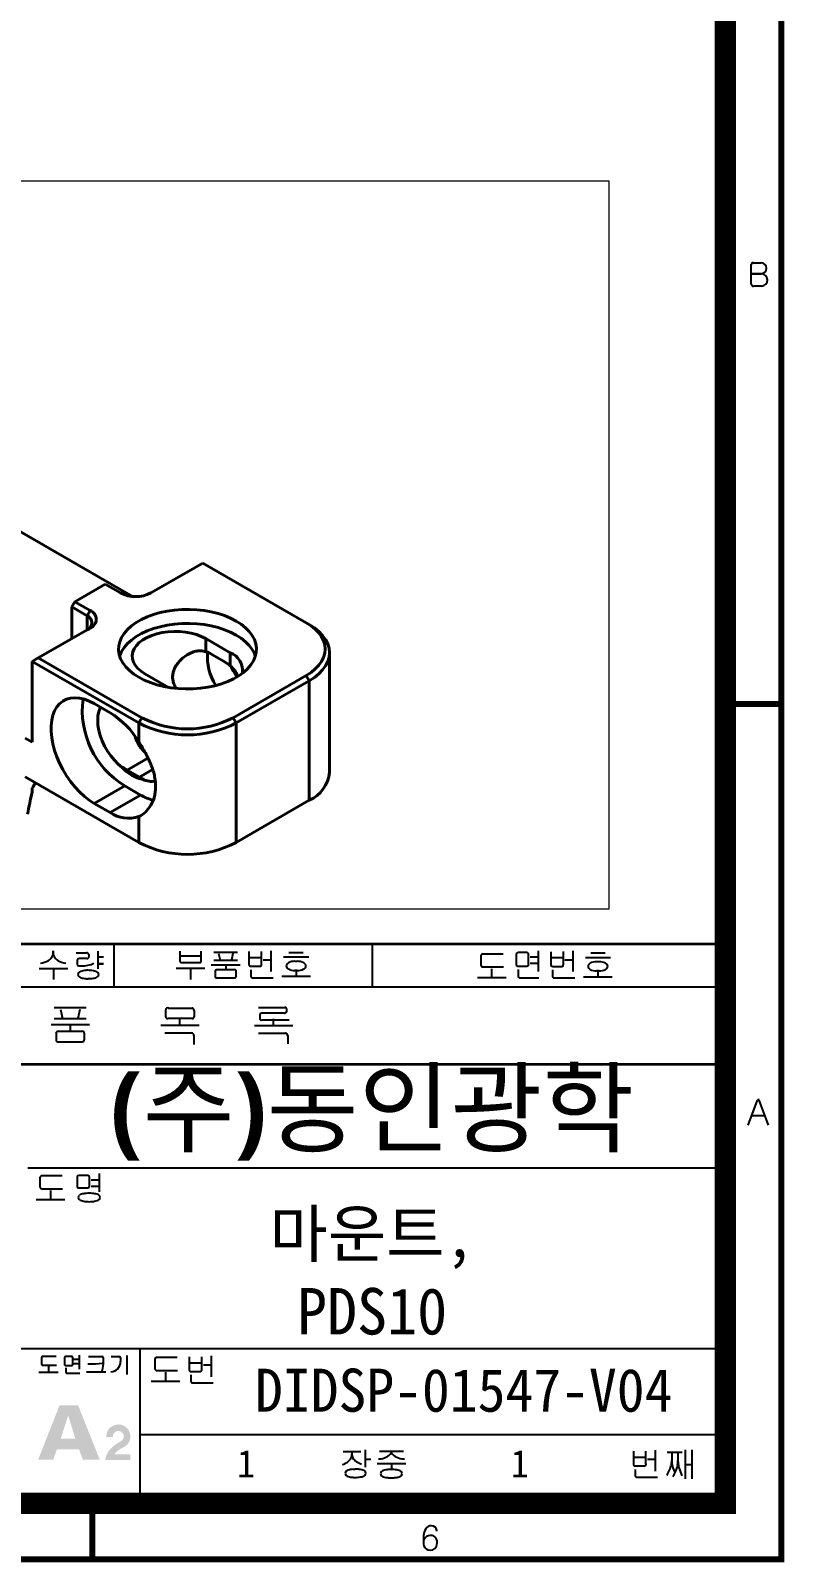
# Model space of a CAD drawing. Header units: millimetres. Extents: x 20 to 594, y 20 to 419.
# Drawn here: x 506.8 to 594.4, y 19.6 to 197.6 of the extents above; entities that cross this region are included whole.
import ezdxf

# ---------------------------------------------------------------- set-up
doc = ezdxf.new("R2010")
doc.units = ezdxf.units.MM
doc.layers.get('0').update_dxf_attribs({"color": 6})
doc.layers.add('DIM', color=2, linetype='Continuous', lineweight=9)
doc.layers.add('OUTLINE', color=3, linetype='Continuous', lineweight=40)
doc.styles.get("Standard").update_dxf_attribs({"font": '', "height": 3.2})
doc.styles.add('굴림', font='', dxfattribs={"height": 3.2})
doc.styles.get('Standard').set_extended_font_data('GulimChe')
doc.styles.get('굴림').set_extended_font_data('GulimChe')

# ---------------------------------------------------------------- blocks, each defined once
blk = doc.blocks.new('A-2_규격도면_동인광학')
h = blk.add_hatch(color=256)
h.paths.add_polyline_path([(492.45, 12.79), (492.9, 11.57), (494.86, 11.57), (492.34, 17.9), (490.19, 17.9), (487.7, 11.57), (489.45, 11.57), (489.88, 12.79)])
h.paths.add_polyline_path([(490.33, 14.03), (491.18, 16.68), (491.2, 16.68), (492.02, 14.03)], flags=16)
h.paths.add_polyline_path([(497.23, 13.68, 0.087731), (496.02, 12.74, 0.162958), (495.5, 11.55), (498.42, 11.55), (498.42, 12.22), (496.58, 12.18, -0.364256), (496.59, 12.27, -0.086257), (497.48, 12.96, 2.012854), (495.62, 14.18), (496.38, 14.23, -2.012854)])
for p, q in [((570.51, 148.14), (570.51, 150.42)), ((570.74, 150.63), (571.64, 150.63)), ((570.51, 149.35), (571.64, 149.35)), ((571.64, 149.35), (570.51, 149.35)), ((571.71, 147.9), (570.75, 147.9)), ((571.64, 149.35), (571.66, 149.35)), ((496.5, 71.5), (496.5, 66.5)), ((526.5, 71.5), (526.5, 66.5)), ((489.45, 70.52), (489.45, 70.7)), ((489.45, 70.7), (489.45, 70.52)), ((492.1, 70.47), (493.32, 70.47)), ((492.24, 69.62), (492.24, 69.19)), ((493.36, 69.79), (492.47, 69.79)), ((493.59, 70.28), (493.59, 70.01)), ((494.62, 70.65), (494.62, 68.6)), ((495.29, 69.95), (494.62, 69.95)), ((504.15, 70.64), (504.15, 69.52)), ((504.15, 70.13), (506.63, 70.13)), ((506.63, 69.57), (506.63, 70.65)), ((508.09, 70.54), (510.87, 70.54)), ((508.09, 69.6), (510.87, 69.6)), ((508.64, 70.39), (508.82, 69.6)), ((510.31, 70.37), (510.14, 69.6)), ((512.18, 70.6), (512.18, 69.07)), ((512.18, 69.91), (513.65, 69.91)), ((513.65, 69.11), (513.65, 70.6)), ((513.84, 69.65), (514.73, 69.65)), ((514.73, 70.7), (514.73, 68.28)), ((516.21, 69.98), (519.12, 69.98)), ((516.83, 70.5), (518.49, 70.5)), ((517.52, 69.48), (517.65, 69.48)), ((517.65, 69.48), (517.79, 69.48)), ((539.12, 70.11), (539.12, 69.05)), ((541.71, 70.32), (539.34, 70.32)), ((543.21, 70.31), (543.21, 69.12)), ((544.47, 70.49), (543.42, 70.49)), ((544.66, 69.12), (544.66, 70.27)), ((544.83, 70), (545.76, 70)), ((545.76, 70.71), (545.76, 68.28)), ((547.22, 70.59), (547.22, 69.07)), ((547.22, 69.9), (548.69, 69.9)), ((548.69, 69.11), (548.69, 70.6)), ((548.87, 69.64), (549.77, 69.64)), ((549.77, 70.69), (549.77, 68.28)), ((551.25, 69.93), (554.16, 69.93)), ((551.87, 70.46), (553.53, 70.46)), ((552.55, 69.44), (552.69, 69.44)), ((552.69, 69.44), (552.83, 69.44)), ((487.81, 68.65), (491.16, 68.65)), ((489.48, 68.65), (489.48, 67.36)), ((492.42, 68.95), (492.75, 68.94)), ((495.29, 69.18), (494.62, 69.18)), ((494.62, 69.18), (495.29, 69.18)), ((503.71, 68.66), (507.07, 68.66)), ((504.37, 69.32), (506.43, 69.32)), ((505.39, 68.66), (505.39, 67.38)), ((507.81, 69.06), (511.16, 69.06)), ((508.25, 68.32), (508.25, 67.71)), ((510.54, 68.47), (508.43, 68.47)), ((509.48, 69.06), (509.48, 68.47)), ((510.71, 67.77), (510.71, 68.32)), ((512.39, 68.9), (513.47, 68.9)), ((512.4, 68.48), (512.4, 67.72)), ((516, 67.74), (519.33, 67.74)), ((517.65, 68.39), (517.52, 68.39)), ((517.65, 68.39), (517.65, 67.74)), ((517.79, 68.39), (517.65, 68.39)), ((539.36, 68.82), (541.75, 68.82)), ((540.36, 68.62), (540.36, 67.58)), ((543.41, 68.92), (544.45, 68.92)), ((543.43, 68.51), (543.43, 67.78)), ((544.84, 69.27), (545.76, 69.27)), ((547.42, 68.89), (548.51, 68.89)), ((547.44, 68.47), (547.44, 67.72)), ((551.03, 67.69), (554.37, 67.69)), ((552.69, 68.35), (552.55, 68.35)), ((552.69, 68.35), (552.69, 67.69)), ((552.83, 68.35), (552.69, 68.35)), ((426.5, 66.5), (566.5, 66.5)), ((508.48, 67.57), (510.54, 67.57)), ((512.6, 67.57), (514.98, 67.57)), ((538.7, 67.58), (542.03, 67.58)), ((543.68, 67.57), (545.86, 67.57)), ((547.63, 67.57), (550.02, 67.57)), ((489.57, 64.1), (493.28, 64.1)), ((513.27, 64.12), (516.33, 64.12)), ((489.57, 62.84), (493.28, 62.84)), ((490.3, 63.89), (490.54, 62.84)), ((492.54, 63.87), (492.3, 62.84)), ((502.52, 63.03), (502.52, 63.84)), ((505.57, 62.83), (502.76, 62.83)), ((502.83, 64.04), (505.57, 64.04)), ((504.16, 62.04), (504.16, 62.83)), ((505.81, 63.77), (505.81, 63.03)), ((513.43, 63.22), (513.43, 62.86)), ((516.31, 63.46), (513.63, 63.44)), ((513.72, 62.66), (516.85, 62.66)), ((515.05, 62.02), (515.05, 62.81)), ((489.2, 62.13), (493.66, 62.13)), ((489.78, 61.14), (489.78, 60.33)), ((492.83, 61.34), (490.02, 61.34)), ((491.42, 62.13), (491.42, 61.34)), ((493.07, 60.4), (493.07, 61.14)), ((501.93, 62.04), (506.4, 62.04)), ((502.41, 61.15), (505.51, 61.15)), ((505.79, 60.85), (505.79, 59.83)), ((512.83, 62.02), (517.29, 62.02)), ((513.3, 61.14), (516.41, 61.14)), ((516.68, 60.84), (516.68, 59.88)), ((490.09, 60.13), (492.83, 60.13)), ((570.16, 50.44), (571.24, 53.35)), ((571.4, 53.34), (572.46, 50.45)), ((570.58, 51.58), (572.05, 51.58)), ((486.5, 45.5), (566.5, 45.5)), ((490.5, 44.56), (488.12, 44.56)), ((493.49, 44.59), (492.43, 44.59)), ((494.77, 44.81), (494.77, 42.7)), ((487.91, 44.34), (487.91, 43.29)), ((488.15, 43.06), (490.53, 43.06)), ((489.14, 42.85), (489.14, 41.82)), ((492.22, 44.4), (492.22, 43.35)), ((492.43, 43.15), (493.46, 43.15)), ((493.68, 43.35), (493.68, 44.37)), ((493.84, 44.1), (494.77, 44.1)), ((493.85, 43.37), (494.77, 43.37)), ((487.49, 41.82), (490.82, 41.82)), ((426.5, 24.5), (566.5, 24.5)), ((488.08, 23.43), (488.08, 22.72)), ((489.8, 23.57), (488.22, 23.57)), ((490.76, 23.44), (490.76, 22.65)), ((491.61, 23.57), (490.9, 23.57)), ((491.73, 22.65), (491.73, 23.42)), ((491.84, 23.24), (492.46, 23.24)), ((492.46, 23.71), (492.46, 22.09)), ((493.56, 23.57), (495.11, 23.57)), ((495.27, 23.44), (495.27, 22.71)), ((496.2, 23.56), (497.09, 23.56)), ((497.27, 23.4), (497.27, 22.97)), ((498.01, 23.7), (498.01, 21.48)), ((499.5, 24.5), (499.5, 7.5)), ((501.25, 23.23), (501.25, 22.17)), ((503.84, 23.44), (501.46, 23.44)), ((505.24, 23.54), (505.24, 22.01)), ((506.7, 22.05), (506.7, 23.54)), ((507.78, 23.64), (507.78, 21.22)), ((487.8, 21.74), (490.02, 21.74)), ((488.24, 22.57), (489.83, 22.57)), ((488.9, 22.43), (488.9, 21.74)), ((490.9, 22.52), (491.59, 22.52)), ((490.91, 22.24), (490.91, 21.76)), ((491.08, 21.62), (492.53, 21.62)), ((491.85, 22.75), (492.46, 22.75)), ((495.56, 21.73), (493.33, 21.73)), ((493.48, 22.71), (493.55, 22.71)), ((501.49, 21.94), (503.87, 21.94)), ((502.48, 21.73), (502.48, 20.7)), ((505.24, 22.84), (506.7, 22.84)), ((505.44, 21.83), (506.53, 21.83)), ((505.45, 21.42), (505.45, 20.66)), ((506.89, 22.58), (507.78, 22.58)), ((500.83, 20.7), (504.16, 20.7)), ((505.65, 20.51), (508.03, 20.51)), ((499.5, 14.5), (566.5, 14.5)), ((523.13, 12.53), (525.16, 12.53)), ((524.14, 12.53), (524.14, 12.21)), ((525.67, 12.71), (525.67, 10.72)), ((527.33, 12.58), (530.11, 12.58)), ((528.72, 12.39), (528.72, 12.59)), ((556.82, 12.57), (556.82, 11.05)), ((558.28, 11.09), (558.28, 12.58)), ((559.36, 12.68), (559.36, 10.26)), ((560.76, 12.47), (562.5, 12.47)), ((561.28, 12.47), (561.28, 11.5)), ((562, 12.47), (562, 11.47)), ((562.82, 12.71), (562.82, 9.37)), ((563.62, 12.71), (563.62, 9.37)), ((525.68, 11.65), (526.34, 11.65)), ((527.05, 11.12), (530.38, 11.12)), ((527.21, 11.67), (527.32, 11.67)), ((528.72, 11.12), (528.72, 10.55)), ((530.12, 11.67), (530.23, 11.67)), ((556.82, 11.88), (558.28, 11.88)), ((557.02, 10.87), (558.11, 10.87)), ((558.47, 11.62), (559.36, 11.62)), ((561.28, 11.5), (561.3, 11.2)), ((562, 11.47), (562.01, 11.22)), ((562.07, 10.8), (562.44, 9.72)), ((562.82, 11.03), (563.62, 11.03)), ((557.03, 10.45), (557.03, 9.7)), ((557.23, 9.55), (559.61, 9.55))]:
    blk.add_line(p, q)
for points, const_width in [([(0, 0), (0, 398.86), (574, 398.86), (574, 0)], 0.7), ([(21.5, 6.5), (21.5, 392.36), (567.5, 392.36), (567.5, 6.5)], 2.5)]:
    blk.add_lwpolyline(points, close=True, dxfattribs=dict(const_width=const_width))
for points, const_width in [([(574, 99.36), (566.83, 99.36)], 0.7), ([(371.5, 7.5), (371.5, 71.5), (566.5, 71.5)], 0.3), ([(301.5, 7.5), (301.5, 57.5), (566.5, 57.5)], 0.3), ([(494, 0), (494, 7.17)], 0.7)]:
    blk.add_lwpolyline(points, dxfattribs=dict(const_width=const_width))
blk.add_lwpolyline([(534, 3.26), (533.99, 3.36, 0.380213), (533.37, 3.91, 0.262892), (532.71, 3.54, 0.114582), (532.46, 2.78, 0.040113), (532.45, 1.79, 0.289798), (532.97, 1.1, 0.398627), (533.94, 1.5, 0.203049), (533.96, 2.36, 0.256462), (533.47, 2.77, 0.1613), (532.91, 2.7, 0.140537), (532.55, 2.37, 0.145737), (532.44, 1.99, -1.235518)], format="xyb")
for centre, radius, start, end in [((570.72, 150.42), 0.211, 84.2384, 180), ((571.64, 149.99), 0.638, 270, 90), ((570.75, 148.15), 0.249, 181.3239, 270), ((571.66, 148.63), 0.727, 273.6048, 90), ((487.87, 71.19), 1.92, 273.0377, 302.6699), ((488.26, 70.58), 1.2, 302.6699, 326.0061), ((488.35, 70.52), 1.1, 326.0061, 0), ((490.55, 70.52), 1.1, 180, 213.9939), ((490.63, 70.58), 1.2, 213.9939, 237.3301), ((491.02, 71.19), 1.92, 237.3301, 266.9623), ((492.47, 69.55), 0.243, 90, 162.7327), ((493.32, 70.18), 0.29, 19.9366, 90), ((493.37, 70.01), 0.223, 268.9289, 0), ((504.35, 69.52), 0.196, 180, 274.282), ((506.43, 69.52), 0.2, 270, 11.7778), ((517.52, 67.83), 1.65, 90, 117.2376), ((517.79, 67.83), 1.65, 62.7624, 90), ((539.34, 70.11), 0.217, 90, 179.9617), ((543.42, 70.28), 0.211, 90, 174.1511), ((544.44, 70.27), 0.223, 0, 81.4867), ((552.55, 67.78), 1.65, 90, 117.2376), ((552.83, 67.78), 1.65, 62.7624, 90), ((492.48, 69.19), 0.247, 180, 255.9206), ((492.66, 67.91), 0.362, 130.787, 175.4096), ((492.66, 67.97), 0.362, 184.5904, 229.213), ((492.83, 67.72), 0.62, 105.5854, 130.787), ((492.83, 68.17), 0.62, 229.213, 254.4146), ((493.46, 65.44), 2.98, 94.5784, 105.5854), ((492.84, 71.86), 2.92, 268.0891, 297.4303), ((493.65, 62.85), 5.59, 91.6235, 94.3457), ((493.49, 64.1), 4.33, 85.4216, 90), ((493.6, 65.44), 2.98, 74.4146, 85.4216), ((494.23, 67.72), 0.62, 49.213, 74.4146), ((494.23, 68.17), 0.62, 285.5854, 310.787), ((494.4, 67.91), 0.362, 4.5904, 49.213), ((494.4, 67.97), 0.362, 310.787, 355.4096), ((508.43, 68.29), 0.187, 90, 169.1835), ((508.41, 67.71), 0.163, 180, 296.3016), ((510.56, 68.32), 0.154, 0, 98.8347), ((510.54, 67.75), 0.179, 270, 7.5903), ((512.36, 69.07), 0.179, 180, 277.6654), ((512.56, 67.72), 0.157, 180, 284.5405), ((513.47, 69.08), 0.181, 270, 11.0214), ((516.97, 68.89), 0.459, 117.2376, 174.097), ((516.97, 68.98), 0.459, 185.903, 242.7624), ((517.52, 70.05), 1.65, 242.7624, 270), ((517.79, 70.05), 1.65, 270, 297.2376), ((518.34, 68.89), 0.459, 5.903, 62.7624), ((518.34, 68.98), 0.459, 297.2376, 354.097), ((539.35, 69.05), 0.23, 180, 273.1332), ((543.41, 69.12), 0.198, 180, 272.2398), ((543.65, 67.78), 0.218, 180, 278.834), ((544.45, 69.13), 0.214, 270, 355.6406), ((547.4, 69.07), 0.179, 180, 277.6654), ((547.59, 67.72), 0.157, 180, 284.5405), ((548.51, 69.07), 0.181, 270, 11.0214), ((552.01, 68.85), 0.459, 117.2376, 174.097), ((552.01, 68.94), 0.459, 185.903, 242.7624), ((552.55, 70), 1.65, 242.7624, 270), ((552.83, 70), 1.65, 270, 297.2376), ((553.38, 68.85), 0.459, 5.903, 62.7624), ((553.38, 68.94), 0.459, 297.2376, 354.097), ((493.46, 70.44), 2.98, 254.4146, 265.4216), ((493.65, 73.04), 5.59, 265.6543, 268.3765), ((493.49, 71.79), 4.33, 270, 274.5784), ((493.6, 70.44), 2.98, 274.5784, 285.5854), ((516.33, 63.88), 0.242, 5.4904, 90), ((502.73, 63.84), 0.217, 63.6984, 180), ((502.76, 63.08), 0.25, 190.8165, 270), ((505.57, 63.8), 0.239, 352.4097, 90), ((505.6, 63.03), 0.205, 261.1653, 0), ((513.63, 63.24), 0.2, 90.4674, 185.5199), ((513.64, 62.86), 0.21, 180, 290.6438), ((516.33, 63.7), 0.243, 265.0661, 354.5096), ((515.78, 63.79), 0.799, 351.9475, 8.0525), ((490.02, 61.09), 0.25, 90, 169.1835), ((492.86, 61.14), 0.205, 0, 98.8347), ((505.51, 60.88), 0.273, 354.4055, 90), ((516.41, 60.86), 0.273, 354.4055, 90), ((490, 60.33), 0.217, 180, 296.3016), ((492.83, 60.37), 0.239, 270, 7.5903), ((571.32, 53.32), 0.0874, 11.2217, 159.6347), ((488.12, 44.34), 0.217, 90, 179.9617), ((492.43, 44.38), 0.211, 90, 174.1511), ((493.45, 44.37), 0.223, 0, 81.4867), ((488.14, 43.29), 0.23, 180, 273.1332), ((492.42, 43.35), 0.198, 180, 272.2398), ((493.46, 43.37), 0.214, 270, 355.6406), ((492.72, 42.01), 0.362, 130.787, 175.4096), ((492.72, 42.07), 0.362, 184.5904, 229.213), ((492.89, 41.82), 0.62, 105.5854, 130.787), ((492.89, 42.27), 0.62, 229.213, 254.4146), ((493.52, 39.54), 2.98, 94.5784, 105.5854), ((493.52, 44.54), 2.98, 254.4146, 265.4216), ((493.63, 38.2), 4.33, 90, 94.5784), ((493.63, 45.88), 4.33, 265.4216, 270), ((493.63, 38.2), 4.33, 85.4216, 90), ((493.63, 45.88), 4.33, 270, 274.5784), ((493.74, 39.54), 2.98, 74.4146, 85.4216), ((493.74, 44.54), 2.98, 274.5784, 285.5854), ((494.37, 41.82), 0.62, 49.213, 74.4146), ((494.37, 42.27), 0.62, 285.5854, 310.787), ((494.54, 42.01), 0.362, 4.5904, 49.213), ((494.54, 42.07), 0.362, 310.787, 355.4096), ((488.22, 23.43), 0.145, 90, 179.9617), ((490.9, 23.43), 0.141, 90, 174.1511), ((491.58, 23.42), 0.149, 0, 81.4867), ((495.11, 23.4), 0.163, 11.6219, 90), ((497.09, 23.39), 0.179, 4.3858, 90), ((501.46, 23.22), 0.217, 90, 179.9617), ((488.23, 22.72), 0.153, 180, 273.1332), ((490.89, 22.65), 0.132, 180, 272.2398), ((491.05, 21.76), 0.146, 180, 278.834), ((491.59, 22.66), 0.143, 270, 355.6406), ((493.55, 35.82), 13.12, 270, 276.9594), ((492.91, 22.71), 2.37, 335.6604, 0), ((496.07, 22.97), 1.2, 274.0617, 0), ((501.48, 22.17), 0.23, 180, 273.1332), ((505.42, 22.01), 0.179, 180, 277.6654), ((506.53, 22.02), 0.181, 270, 11.0214), ((505.61, 20.66), 0.157, 180, 284.5405), ((522.51, 12.83), 1.89, 285.8538, 306.2125), ((522.82, 12.41), 1.37, 306.2125, 332.5484), ((523.21, 12.21), 0.93, 332.5484, 0), ((525.05, 12.21), 0.912, 180, 209.5054), ((525.2, 12.29), 1.08, 209.5054, 237.9626), ((527.12, 15.36), 4.7, 237.9626, 246.4471), ((527.32, 13.43), 1.75, 270, 322.3934), ((528.67, 12.39), 0.0491, 322.3934, 2.3593), ((530.12, 13.43), 1.75, 217.6066, 270), ((557, 11.05), 0.179, 180, 277.6654), ((558.11, 11.05), 0.181, 270, 11.0214), ((557.78, 11.77), 3.53, 325.4813, 347.6515), ((558.98, 11.5), 2.31, 347.6515, 0), ((563.26, 11.29), 1.97, 182.5464, 216.5878), ((560.05, 11.2), 1.93, 340.7944, 351.625), ((558.24, 11.47), 3.75, 351.625, 0), ((564.29, 11.34), 2.28, 183.0149, 193.5145), ((523.71, 9.97), 0.362, 130.787, 175.4096), ((523.71, 10.02), 0.362, 184.5904, 229.213), ((523.88, 9.77), 0.62, 105.5854, 130.787), ((523.88, 10.22), 0.62, 229.213, 254.4146), ((524.51, 7.5), 2.98, 94.5784, 105.5854), ((524.51, 12.5), 2.98, 254.4146, 265.4216), ((524.29, 11.42), 0.954, 268.7527, 282.7614), ((524.4, 10.36), 0.852, 261.1286, 276.7421), ((524.5, 6.16), 4.33, 85.4216, 90), ((524.5, 13.85), 4.33, 270, 274.5784), ((524.61, 7.5), 2.98, 74.4146, 85.4216), ((524.61, 12.51), 2.98, 274.5784, 285.5854), ((525.25, 9.78), 0.62, 49.213, 74.4146), ((525.25, 10.23), 0.62, 285.5854, 310.787), ((525.41, 9.98), 0.362, 4.5904, 49.213), ((525.41, 10.03), 0.362, 310.787, 355.4096), ((527.8, 9.93), 0.362, 130.787, 175.4096), ((527.8, 9.98), 0.362, 184.5904, 229.213), ((527.97, 9.73), 0.62, 105.5854, 130.787), ((527.97, 10.18), 0.62, 229.213, 254.4146), ((528.6, 7.45), 2.98, 94.5784, 105.5854), ((528.6, 12.46), 2.98, 254.4146, 265.4216), ((528.71, 6.11), 4.33, 90, 94.5784), ((528.71, 13.8), 4.33, 265.4216, 270), ((528.71, 6.11), 4.33, 85.4216, 90), ((528.71, 13.8), 4.33, 270, 274.5784), ((528.82, 7.45), 2.98, 74.4146, 85.4216), ((528.82, 12.46), 2.98, 274.5784, 285.5854), ((529.45, 9.73), 0.62, 49.213, 74.4146), ((529.45, 10.18), 0.62, 285.5854, 310.787), ((529.62, 9.93), 0.362, 4.5904, 49.213), ((529.62, 9.98), 0.362, 310.787, 355.4096), ((557.19, 9.7), 0.157, 180, 284.5405), ((557.87, 11.96), 4.24, 326.3671, 340.7944)]:
    blk.add_arc(centre, radius, start, end)
at = {"layer": 'DIM', "insert": (526.5, 51.5), "char_height": 8.5, "width": 80, "attachment_point": 5, "style": '굴림'}
blk.add_mtext('{\\fMalgun Gothic|b1|i0|c129|p50;\\C6;(주)동인광학}', dxfattribs=at)

msp = doc.modelspace()

# ---------------------------------------------------------------- linework, layer by layer
at = {"layer": 'DIM', "ltscale": 0.5}
msp.add_lwpolyline([(411.608, 180.138), (573.978, 180.138), (573.978, 95.542), (411.608, 95.542)], close=True, dxfattribs=at)
at = {"layer": 'OUTLINE'}
for p, q in [((518.677, 131.861), (480.516, 153.891)), ((526.812, 135.739), (520.802, 132.269)), ((538.833, 128.799), (526.812, 135.739)), ((515.498, 133.29), (511.963, 131.249)), ((517.266, 132.269), (515.498, 133.29)), ((511.609, 130.636), (511.963, 131.249)), ((513.377, 129.616), (511.609, 130.636)), ((511.609, 130.636), (511.609, 126.963)), ((511.963, 131.249), (513.731, 130.228)), ((513.731, 130.228), (513.377, 129.616)), ((513.731, 128.187), (507.72, 124.717)), ((513.377, 129.616), (513.377, 127.983)), ((539.186, 128.595), (538.833, 128.799)), ((527.166, 126.962), (529.994, 125.329)), ((527.166, 125.446), (527.166, 126.962)), ((507.72, 124.717), (507.013, 124.309)), ((507.72, 124.717), (519.741, 117.778)), ((527.873, 125.125), (529.287, 124.309)), ((529.994, 123.814), (529.994, 125.329)), ((541.53, 111.448), (541.53, 125.33)), ((519.387, 117.166), (507.013, 124.309)), ((507.013, 124.309), (507.013, 114.919)), ((522.833, 121.3), (520.095, 122.88)), ((530.348, 117.778), (538.833, 122.676)), ((539.186, 122.064), (530.701, 117.166)), ((539.186, 122.064), (538.833, 122.676)), ((539.186, 108.183), (539.186, 122.064)), ((516.064, 118.349), (514.226, 119.411)), ((519.387, 117.166), (519.741, 117.778)), ((530.701, 117.166), (530.348, 117.778)), ((519.387, 114.979), (519.387, 117.166)), ((530.701, 117.166), (530.701, 103.284)), ((507.013, 114.919), (506.206, 115.385)), ((520.448, 113.082), (518.044, 111.694)), ((506.206, 110.894), (519.387, 103.284)), ((517.465, 111.991), (517.536, 112.032)), ((519.458, 110.878), (518.044, 111.694)), ((521, 111.768), (519.458, 110.878)), ((519.966, 110.629), (519.896, 110.588)), ((507.018, 109.118), (507.018, 109.608)), ((517.761, 109.857), (514.226, 107.816)), ((519.6, 108.795), (516.064, 106.754)), ((517.761, 109.857), (519.6, 108.795)), ((514.226, 107.816), (516.064, 106.754)), ((530.701, 103.284), (539.186, 108.183)), ((519.387, 103.284), (519.387, 106.288))]:
    msp.add_line(p, q, dxfattribs=at)
at = {"layer": 'OUTLINE', "flags": 128}
for points in [[(519.387, 122.472), (520.032, 122.138), (520.736, 121.847), (521.49, 121.601), (522.286, 121.403), (523.114, 121.256), (523.964, 121.162), (524.828, 121.121), (525.694, 121.135), (526.552, 121.202), (527.392, 121.323), (528.206, 121.495), (528.982, 121.718), (529.711, 121.987), (530.387, 122.3), (530.999, 122.654), (531.542, 123.044), (532.008, 123.465), (532.393, 123.913), (532.692, 124.382), (532.901, 124.868), (533.018, 125.363), (533.041, 125.863), (532.971, 126.361), (532.808, 126.852), (532.554, 127.331), (532.211, 127.79), (531.785, 128.225), (531.28, 128.631), (530.701, 129.004), (530.056, 129.337), (529.353, 129.629), (528.599, 129.875), (527.803, 130.073), (526.975, 130.22), (526.124, 130.314), (525.261, 130.355), (524.395, 130.341), (523.537, 130.273), (522.696, 130.153), (521.883, 129.98), (521.107, 129.758), (520.377, 129.489), (519.702, 129.176), (519.089, 128.822), (518.547, 128.432), (518.08, 128.011), (517.695, 127.563), (517.397, 127.094), (517.188, 126.608), (517.071, 126.113), (517.047, 125.613), (517.118, 125.114), (517.281, 124.623), (517.535, 124.145), (517.877, 123.686), (518.304, 123.251), (518.809, 122.845), (519.387, 122.472)], [(532.918, 124.921), (532.808, 125.219), (532.554, 125.697), (532.211, 126.157), (531.785, 126.592), (531.28, 126.998), (530.701, 127.37), (530.056, 127.704), (529.353, 127.996), (528.599, 128.242), (527.803, 128.44), (526.975, 128.587), (526.124, 128.681), (525.261, 128.721), (524.395, 128.708), (523.537, 128.64), (522.696, 128.52), (521.883, 128.347), (521.107, 128.125), (520.377, 127.856), (519.702, 127.542), (519.089, 127.189), (518.547, 126.799), (518.08, 126.378), (517.695, 125.93), (517.397, 125.46), (517.188, 124.975), (517.17, 124.921)], [(538.833, 122.676), (539.393, 123.038), (539.88, 123.434), (540.287, 123.859), (540.609, 124.308), (540.842, 124.774), (540.982, 125.253), (541.03, 125.738), (540.982, 126.223), (540.842, 126.701), (540.609, 127.168), (540.287, 127.616), (539.88, 128.041), (539.393, 128.437), (538.833, 128.799)], [(539.186, 128.595), (539.784, 128.209), (540.303, 127.787), (540.737, 127.333), (541.081, 126.855), (541.329, 126.357), (541.479, 125.847), (541.53, 125.33), (541.479, 124.813), (541.329, 124.302), (541.081, 123.804), (540.737, 123.326), (540.303, 122.873), (539.784, 122.45), (539.186, 122.064)], [(520.095, 122.88), (519.646, 123.177), (519.272, 123.507), (518.979, 123.862), (518.772, 124.238), (518.656, 124.626), (518.633, 125.02), (518.703, 125.412), (518.864, 125.794), (519.115, 126.161), (519.449, 126.504), (519.862, 126.818), (520.344, 127.097), (520.888, 127.335), (521.483, 127.528), (522.118, 127.672), (522.781, 127.766), (523.459, 127.806), (524.141, 127.793), (524.814, 127.726), (525.464, 127.606), (526.081, 127.437), (526.651, 127.221), (527.166, 126.962)], [(530.101, 123.69), (530.373, 123.173), (530.768, 122.511)], [(514.226, 119.411), (513.643, 119.708), (513.068, 119.923), (512.508, 120.052), (511.972, 120.095), (511.467, 120.049), (510.998, 119.917), (510.574, 119.7), (510.199, 119.4), (509.878, 119.022), (509.616, 118.571), (509.416, 118.052), (509.281, 117.474), (509.214, 116.844), (509.214, 116.169), (509.281, 115.461), (509.416, 114.727), (509.616, 113.978), (509.878, 113.224), (510.199, 112.476), (510.574, 111.743), (510.998, 111.035), (511.467, 110.362), (511.972, 109.733), (512.508, 109.157), (513.068, 108.64), (513.643, 108.191), (514.226, 107.816)], [(514.961, 118.986), (514.914, 118.899), (514.749, 118.479), (514.648, 118), (514.614, 117.471), (514.648, 116.903), (514.749, 116.307), (514.914, 115.696), (515.141, 115.082), (515.425, 114.476), (515.76, 113.892), (516.139, 113.341), (516.556, 112.834), (517.001, 112.381), (517.465, 111.991)], [(519.867, 114.165), (519.862, 114.162), (519.78, 114.107)]]:
    msp.add_lwpolyline(points, dxfattribs=at)
at = {"layer": 'OUTLINE'}
for centre, radius, start, end in [((519.034, 135.681), 3.843, 242.60967, 297.39033), ((513.343, 129.208), 1.092, 290.78342, 69.21658), ((513.067, 128.799), 0.873, 290.78342, 69.21658), ((525.961, 121.857), 3.786, 59.67818, 71.45189), ((533.642, 124.86), 6.284, 175.35941, 212.06606), ((529.166, 123.212), 2.274, 353.422, 68.63457), ((526.672, 119.821), 5.194, 50.23297, 59.76612), ((523.089, 118.627), 10.261, 172.50019, 238.7231), ((510.783, 109.818), 10.033, 30.95141, 58.23977), ((525.044, 127.947), 11.469, 242.45764, 297.54236), ((525.044, 128.013), 12.234, 242.45764, 297.54236), ((520.893, 115.123), 4.643, 222.41145, 257.59393), ((520.549, 116.011), 4.991, 232.86404, 239.87539), ((520.964, 115.164), 4.643, 222.41145, 257.59393), ((521.456, 114.316), 3.977, 239.84294, 248.00143), ((520.857, 112.713), 2.332, 245.65273, 281.02524), ((537.612, 111.786), 3.932, 293.59917, 355.08069), ((514.594, 105.227), 8.751, 145.32415, 149.96339), ((522.262, 113.263), 5.201, 239.20839, 256.65492), ((518.188, 109.817), 3.727, 235.25332, 288.7672), ((525.044, 114.132), 12.234, 242.45764, 297.54236)]:
    msp.add_arc(centre, radius, start, end, dxfattribs=at)
msp.add_ellipse((525.044, 112.592), major_axis=(13.436, 23.27), ratio=0.5773346, start_param=2.0346577, end_param=2.1404583, dxfattribs=at)
for points, knots in [([(523.72, 121.194), (523.625, 121.367), (523.454, 121.677), (523.331, 122.155), (523.303, 122.606), (523.377, 123.057), (523.559, 123.556), (523.876, 124.076), (524.334, 124.587), (524.872, 125.014), (525.441, 125.323), (526.004, 125.502), (526.586, 125.577), (526.96, 125.493), (527.166, 125.446)], [0, 0, 0, 0, 0.083039, 0.1489515, 0.2148156, 0.2806838, 0.3466193, 0.4405922, 0.5347035, 0.6323353, 0.7299113, 0.8136513, 0.8973065, 1, 1, 1, 1]), ([(529.994, 123.814), (530.143, 123.673), (530.445, 123.387), (530.729, 122.967), (530.848, 122.689), (530.878, 122.617)], [0, 0, 0, 0, 0.4164647, 0.8477173, 1, 1, 1, 1]), ([(518.979, 115.544), (518.98, 115.539), (519.036, 115.316), (519.222, 114.908), (519.565, 114.289), (519.907, 113.961), (520.095, 113.781)], [0, 0, 0, 0, 0.006061, 0.3101148, 0.6220924, 1, 1, 1, 1]), ([(519.387, 106.288), (519.657, 106.407), (519.914, 106.582), (520.387, 107.027), (520.604, 107.302), (520.96, 107.916), (521.102, 108.257), (521.247, 108.815), (521.284, 109.009), (521.333, 109.401), (521.357, 109.802), (521.333, 110.218), (521.283, 110.642), (521.246, 110.858), (521.1, 111.506), (520.959, 111.939), (520.69, 112.597), (520.591, 112.818), (520.379, 113.256), (520.267, 113.473), (519.914, 114.121), (519.657, 114.548), (519.387, 114.979)], [0, 0, 0, 0, 0.125, 0.125, 0.25, 0.25, 0.375, 0.375, 0.4375, 0.4375, 0.5, 0.5625, 0.5625, 0.625, 0.625, 0.75, 0.75, 0.8125, 0.8125, 0.875, 0.875, 1, 1, 1, 1])]:
    msp.add_open_spline(points, degree=3, knots=knots, dxfattribs=at)

# ---------------------------------------------------------------- block references
msp.add_blockref('A-2_규격도면_동인광학', (20, 20))
msp.add_blockref('A-2_규격도면_동인광학', (20, 20))

# ---------------------------------------------------------------- texts
at = {"layer": 'DIM', "attachment_point": 5}
for s, insert, char_height, width in [('{\\C2;마운트,\\PPDS10}', (546.476, 53.279), 5.4, 80), ('{\\C2;마운트,\\PPDS10}', (546.476, 53.279), 5.4, 80), ('DIDSP-01547-V04', (557.117, 39.612), 5, 58.7173), ('{\\C2;1}', (531.844, 31.112), 3.2, 24.73741), ('{\\C2;1}', (531.844, 31.112), 3.2, 24.73741), ('{\\C2;1}', (563.635, 31.112), 3.2, 26.25038), ('{\\C2;1}', (563.635, 31.112), 3.2, 26.25038)]:
    msp.add_mtext(s, dxfattribs=dict(at, insert=insert, char_height=char_height, width=width))

doc.saveas('drawing.dxf')
